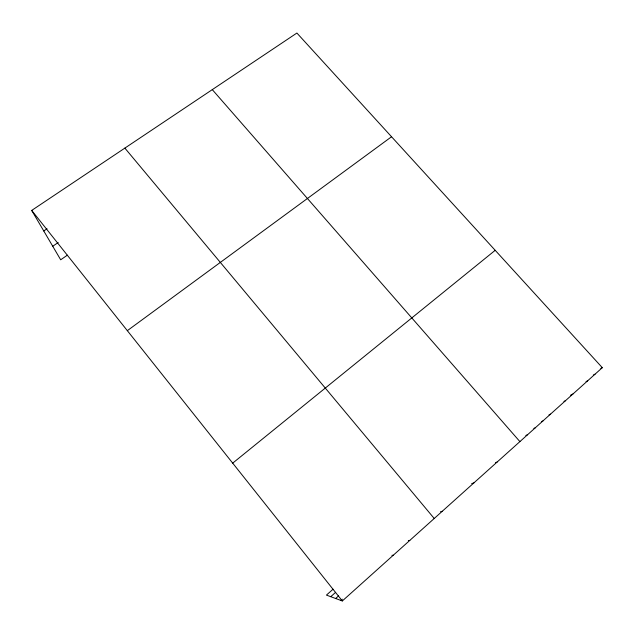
<?xml version="1.0" encoding="UTF-8"?>
<svg xmlns="http://www.w3.org/2000/svg" width="634" height="634" viewBox="0 0 634 634"><rect width="100%" height="100%" fill="white"/><g stroke="black" fill="none" stroke-linecap="round" stroke-linejoin="round"><path stroke-width="0.95" d="M333.056 589.2L326.439 595.096L342.32 600.961L602.3 367.665L296.894 33.039L31.7 210.425L60.69 259.797L67.37 255.169M335.655 598.496L338.596 595.865M340.941 600.453L342.36 599.178M330.75 596.689L335.648 592.314M232.702 463.137L495.194 250.311M127.331 330.663L391.55 136.754M52.741 246.254L58.185 242.521M43.77 230.982L47.043 228.755M600.842 368.449L602.3 367.665M593.321 375.09L595.041 374.179M586.046 381.613L587.734 380.733M570.545 395.204L572.985 393.968M563.951 401.441L565.544 400.648M548.989 414.858L550.526 414.129M541.436 421.634L542.942 420.936M533.844 428.449L535.31 427.784M525.84 435.463L527.631 434.67M495.495 462.685L497.119 462.051M471.664 483.639L473.907 482.886M440.519 511.717L442.263 511.281M408.328 540.596L409.81 540.406M391.915 555.313L393.262 555.249M212.287 89.632L519.904 441.605M124.866 148.11L434.227 518.493M31.7 210.425L342.32 600.961"/></g></svg>
